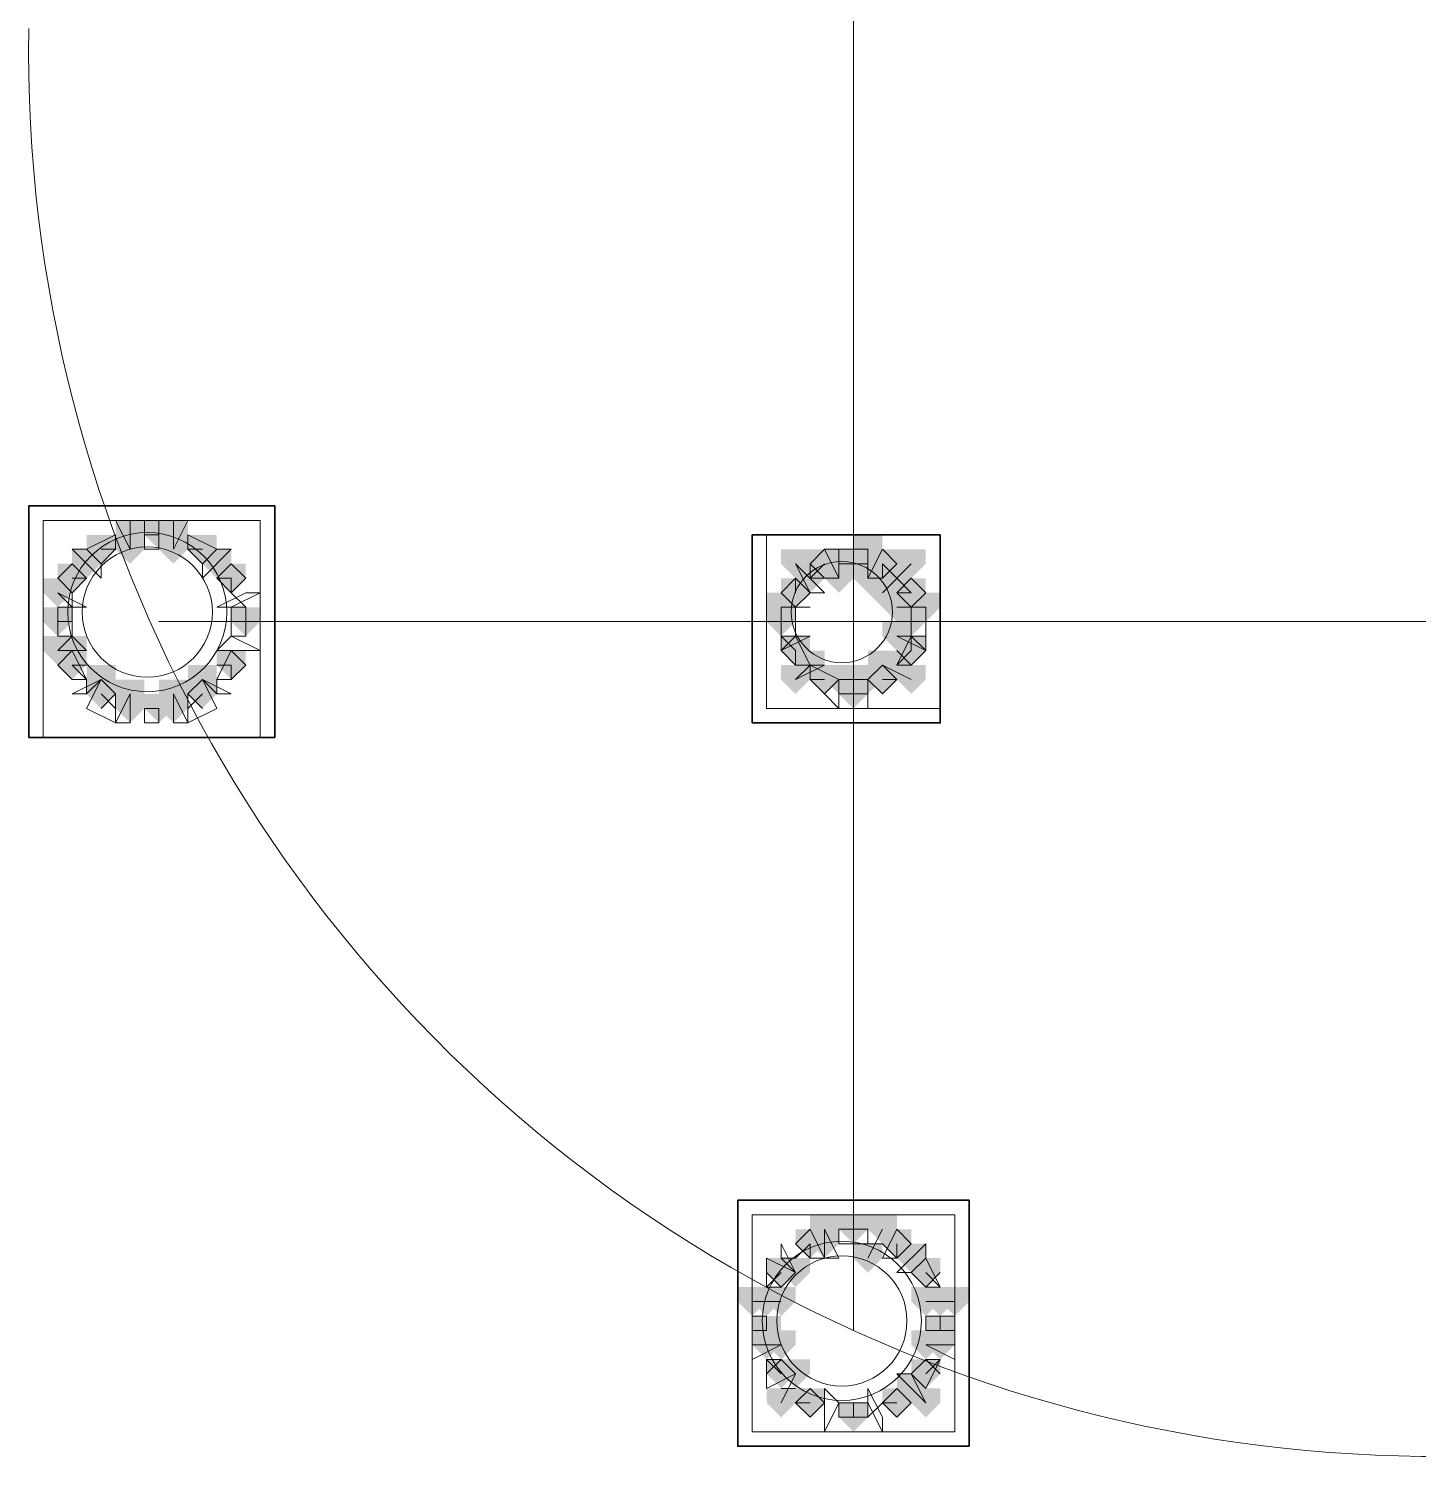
# Model space of a CAD drawing. Header units: millimetres. Extents: x 2315 to 4619, y 1334 to 1897.
# Drawn here: x 4166.05 to 4171.91, y 1548.68 to 1554.71 of the extents above; entities that cross this region are included whole.
import ezdxf

# ---------------------------------------------------------------- set-up
doc = ezdxf.new("R2010")
doc.units = ezdxf.units.MM
for name, color, linetype, true_color in [('PDF_10', 7, 'Continuous', 0x00b85c), ('PDF_AXIS', 7, 'Continuous', 0x00b85c), ('PDF_柱构件', 7, 'Continuous', 0x00b85c), ('PDF_转运站初步方案', 7, 'Continuous', 0x00b85c)]:
    doc.layers.add(name, color=color, linetype=linetype, true_color=true_color)
doc.layers.add('PDF_中心线层', color=1, linetype='Continuous')
doc.layers.add('PDF_粗实线层', color=7, linetype='Continuous')

msp = doc.modelspace()

# ---------------------------------------------------------------- hatches: boundary and pattern name
at = {"layer": 'PDF_10', "transparency": 33554559}
for points in [[(4166.5972, 1552.6298), (4166.5362, 1552.6298), (4166.5362, 1552.5687), (4166.5972, 1552.5076), (4166.6583, 1552.5687), (4166.6583, 1552.6298)], [(4166.5972, 1552.6298), (4166.5362, 1552.6298), (4166.5362, 1552.5687), (4166.5972, 1552.5076), (4166.6583, 1552.5687), (4166.6583, 1552.6298)], [(4166.5972, 1552.6298), (4166.5362, 1552.6298), (4166.5362, 1552.5687), (4166.5972, 1552.5076), (4166.6583, 1552.5687), (4166.6583, 1552.6298)], [(4166.3529, 1552.5687), (4166.2918, 1552.5687), (4166.2918, 1552.5076), (4166.3529, 1552.4466), (4166.414, 1552.5076), (4166.414, 1552.5687)], [(4166.3529, 1552.5687), (4166.2918, 1552.5687), (4166.2918, 1552.5076), (4166.3529, 1552.4466), (4166.414, 1552.5076), (4166.414, 1552.5687)], [(4166.7805, 1552.5687), (4166.7194, 1552.5687), (4166.7194, 1552.5076), (4166.7805, 1552.4466), (4166.8416, 1552.5076), (4166.8416, 1552.5687)], [(4166.7805, 1552.5687), (4166.7194, 1552.5687), (4166.7194, 1552.5076), (4166.7805, 1552.4466), (4166.8416, 1552.5076), (4166.8416, 1552.5687)], [(4169.407, 1552.5076), (4169.3459, 1552.5076), (4169.3459, 1552.4466), (4169.407, 1552.3855), (4169.4681, 1552.4466), (4169.4681, 1552.5076)], [(4169.407, 1552.5076), (4169.3459, 1552.5076), (4169.3459, 1552.4466), (4169.407, 1552.3855), (4169.4681, 1552.4466), (4169.4681, 1552.5076)], [(4169.5291, 1552.5076), (4169.4681, 1552.5076), (4169.4681, 1552.4466), (4169.5291, 1552.3855), (4169.5902, 1552.4466), (4169.5902, 1552.5076)], [(4169.5291, 1552.5076), (4169.4681, 1552.5076), (4169.4681, 1552.4466), (4169.5291, 1552.3855), (4169.5902, 1552.4466), (4169.5902, 1552.5076)], [(4169.6513, 1552.5076), (4169.5902, 1552.5076), (4169.5902, 1552.4466), (4169.6513, 1552.3855), (4169.7124, 1552.4466), (4169.7124, 1552.5076)], [(4169.6513, 1552.5076), (4169.5902, 1552.5076), (4169.5902, 1552.4466), (4169.6513, 1552.3855), (4169.7124, 1552.4466), (4169.7124, 1552.5076)], [(4166.2308, 1552.4466), (4166.1697, 1552.4466), (4166.1697, 1552.3855), (4166.2308, 1552.3244), (4166.2918, 1552.3855), (4166.2918, 1552.4466)], [(4166.2308, 1552.4466), (4166.1697, 1552.4466), (4166.1697, 1552.3855), (4166.2308, 1552.3244), (4166.2918, 1552.3855), (4166.2918, 1552.4466)], [(4166.9026, 1552.4466), (4166.8416, 1552.4466), (4166.8416, 1552.3855), (4166.9026, 1552.3244), (4166.9637, 1552.3855), (4166.9637, 1552.4466)], [(4166.9026, 1552.4466), (4166.8416, 1552.4466), (4166.8416, 1552.3855), (4166.9026, 1552.3244), (4166.9637, 1552.3855), (4166.9637, 1552.4466)], [(4169.2848, 1552.3855), (4169.2237, 1552.3855), (4169.2237, 1552.3244), (4169.2848, 1552.2633), (4169.3459, 1552.3244), (4169.3459, 1552.3855)], [(4169.2848, 1552.3855), (4169.2237, 1552.3855), (4169.2237, 1552.3244), (4169.2848, 1552.2633), (4169.3459, 1552.3244), (4169.3459, 1552.3855)], [(4169.2848, 1552.3855), (4169.2237, 1552.3855), (4169.2237, 1552.3244), (4169.2848, 1552.2633), (4169.3459, 1552.3244), (4169.3459, 1552.3855)], [(4169.7735, 1552.3855), (4169.7124, 1552.3855), (4169.7124, 1552.3244), (4169.7735, 1552.2633), (4169.8345, 1552.3244), (4169.8345, 1552.3855)], [(4169.7735, 1552.3855), (4169.7124, 1552.3855), (4169.7124, 1552.3244), (4169.7735, 1552.2633), (4169.8345, 1552.3244), (4169.8345, 1552.3855)], [(4166.1697, 1552.2633), (4166.1086, 1552.2633), (4166.1086, 1552.2022), (4166.1697, 1552.1412), (4166.2308, 1552.2022), (4166.2308, 1552.2633)], [(4166.1697, 1552.2633), (4166.1086, 1552.2633), (4166.1086, 1552.2022), (4166.1697, 1552.1412), (4166.2308, 1552.2022), (4166.2308, 1552.2633)], [(4166.9637, 1552.2633), (4166.9026, 1552.2633), (4166.9026, 1552.2022), (4166.9637, 1552.1412), (4167.0248, 1552.2022), (4167.0248, 1552.2633)], [(4166.9637, 1552.2633), (4166.9026, 1552.2633), (4166.9026, 1552.2022), (4166.9637, 1552.1412), (4167.0248, 1552.2022), (4167.0248, 1552.2633)], [(4169.2237, 1552.2633), (4169.1626, 1552.2633), (4169.1626, 1552.2022), (4169.2237, 1552.1412), (4169.2848, 1552.2022), (4169.2848, 1552.2633)], [(4169.2237, 1552.2633), (4169.1626, 1552.2633), (4169.1626, 1552.2022), (4169.2237, 1552.1412), (4169.2848, 1552.2022), (4169.2848, 1552.2633)], [(4169.7735, 1552.2633), (4169.7124, 1552.2633), (4169.7124, 1552.2022), (4169.7735, 1552.1412), (4169.8345, 1552.2022), (4169.8345, 1552.2633)], [(4169.7735, 1552.2633), (4169.7124, 1552.2633), (4169.7124, 1552.2022), (4169.7735, 1552.1412), (4169.8345, 1552.2022), (4169.8345, 1552.2633)], [(4169.2848, 1552.1412), (4169.2237, 1552.1412), (4169.2237, 1552.0801), (4169.2848, 1552.019), (4169.3459, 1552.0801), (4169.3459, 1552.1412)], [(4169.2848, 1552.1412), (4169.2237, 1552.1412), (4169.2237, 1552.0801), (4169.2848, 1552.019), (4169.3459, 1552.0801), (4169.3459, 1552.1412)], [(4169.7735, 1552.1412), (4169.7124, 1552.1412), (4169.7124, 1552.0801), (4169.7735, 1552.019), (4169.8345, 1552.0801), (4169.8345, 1552.1412)], [(4169.7735, 1552.1412), (4169.7124, 1552.1412), (4169.7124, 1552.0801), (4169.7735, 1552.019), (4169.8345, 1552.0801), (4169.8345, 1552.1412)], [(4166.2308, 1552.0801), (4166.1697, 1552.0801), (4166.1697, 1552.019), (4166.2308, 1551.9579), (4166.2918, 1552.019), (4166.2918, 1552.0801)], [(4166.2308, 1552.0801), (4166.1697, 1552.0801), (4166.1697, 1552.019), (4166.2308, 1551.9579), (4166.2918, 1552.019), (4166.2918, 1552.0801)], [(4166.9026, 1552.0801), (4166.8416, 1552.0801), (4166.8416, 1552.019), (4166.9026, 1551.9579), (4166.9637, 1552.019), (4166.9637, 1552.0801)], [(4166.9026, 1552.0801), (4166.8416, 1552.0801), (4166.8416, 1552.019), (4166.9026, 1551.9579), (4166.9637, 1552.019), (4166.9637, 1552.0801)], [(4169.407, 1552.019), (4169.3459, 1552.019), (4169.3459, 1551.9579), (4169.407, 1551.8968), (4169.4681, 1551.9579), (4169.4681, 1552.019)], [(4169.407, 1552.019), (4169.3459, 1552.019), (4169.3459, 1551.9579), (4169.407, 1551.8968), (4169.4681, 1551.9579), (4169.4681, 1552.019)], [(4169.6513, 1552.019), (4169.5902, 1552.019), (4169.5902, 1551.9579), (4169.6513, 1551.8968), (4169.7124, 1551.9579), (4169.7124, 1552.019)], [(4169.6513, 1552.019), (4169.5902, 1552.019), (4169.5902, 1551.9579), (4169.6513, 1551.8968), (4169.7124, 1551.9579), (4169.7124, 1552.019)], [(4169.6513, 1552.019), (4169.5902, 1552.019), (4169.5902, 1551.9579), (4169.6513, 1551.8968), (4169.7124, 1551.9579), (4169.7124, 1552.019)], [(4166.3529, 1551.9579), (4166.2918, 1551.9579), (4166.2918, 1551.8968), (4166.3529, 1551.8357), (4166.414, 1551.8968), (4166.414, 1551.9579)], [(4166.3529, 1551.9579), (4166.2918, 1551.9579), (4166.2918, 1551.8968), (4166.3529, 1551.8357), (4166.414, 1551.8968), (4166.414, 1551.9579)], [(4166.7805, 1551.9579), (4166.7194, 1551.9579), (4166.7194, 1551.8968), (4166.7805, 1551.8357), (4166.8416, 1551.8968), (4166.8416, 1551.9579)], [(4166.7805, 1551.9579), (4166.7194, 1551.9579), (4166.7194, 1551.8968), (4166.7805, 1551.8357), (4166.8416, 1551.8968), (4166.8416, 1551.9579)], [(4169.5291, 1551.9579), (4169.4681, 1551.9579), (4169.4681, 1551.8968), (4169.5291, 1551.8357), (4169.5902, 1551.8968), (4169.5902, 1551.9579)], [(4169.5291, 1551.9579), (4169.4681, 1551.9579), (4169.4681, 1551.8968), (4169.5291, 1551.8357), (4169.5902, 1551.8968), (4169.5902, 1551.9579)], [(4166.5972, 1551.8968), (4166.5362, 1551.8968), (4166.5362, 1551.8357), (4166.5972, 1551.7747), (4166.6583, 1551.8357), (4166.6583, 1551.8968)], [(4166.5972, 1551.8968), (4166.5362, 1551.8968), (4166.5362, 1551.8357), (4166.5972, 1551.7747), (4166.6583, 1551.8357), (4166.6583, 1551.8968)], [(4169.5291, 1549.6979), (4169.4681, 1549.6979), (4169.4681, 1549.6368), (4169.5291, 1549.5757), (4169.5902, 1549.6368), (4169.5902, 1549.6979)], [(4169.5291, 1549.6979), (4169.4681, 1549.6979), (4169.4681, 1549.6368), (4169.5291, 1549.5757), (4169.5902, 1549.6368), (4169.5902, 1549.6979)], [(4169.3459, 1549.6368), (4169.2848, 1549.6368), (4169.2848, 1549.5757), (4169.3459, 1549.5147), (4169.407, 1549.5757), (4169.407, 1549.6368)], [(4169.3459, 1549.6368), (4169.2848, 1549.6368), (4169.2848, 1549.5757), (4169.3459, 1549.5147), (4169.407, 1549.5757), (4169.407, 1549.6368)], [(4169.7124, 1549.6368), (4169.6513, 1549.6368), (4169.6513, 1549.5757), (4169.7124, 1549.5147), (4169.7735, 1549.5757), (4169.7735, 1549.6368)], [(4169.7124, 1549.6368), (4169.6513, 1549.6368), (4169.6513, 1549.5757), (4169.7124, 1549.5147), (4169.7735, 1549.5757), (4169.7735, 1549.6368)], [(4169.2237, 1549.5147), (4169.1626, 1549.5147), (4169.1626, 1549.4536), (4169.2237, 1549.3925), (4169.2848, 1549.4536), (4169.2848, 1549.5147)], [(4169.2237, 1549.5147), (4169.1626, 1549.5147), (4169.1626, 1549.4536), (4169.2237, 1549.3925), (4169.2848, 1549.4536), (4169.2848, 1549.5147)], [(4169.8345, 1549.5147), (4169.7735, 1549.5147), (4169.7735, 1549.4536), (4169.8345, 1549.3925), (4169.8956, 1549.4536), (4169.8956, 1549.5147)], [(4169.8345, 1549.5147), (4169.7735, 1549.5147), (4169.7735, 1549.4536), (4169.8345, 1549.3925), (4169.8956, 1549.4536), (4169.8956, 1549.5147)], [(4169.1626, 1549.2703), (4169.1016, 1549.2703), (4169.1016, 1549.2093), (4169.1626, 1549.1482), (4169.2237, 1549.2093), (4169.2237, 1549.2703)], [(4169.1626, 1549.2703), (4169.1016, 1549.2703), (4169.1016, 1549.2093), (4169.1626, 1549.1482), (4169.2237, 1549.2093), (4169.2237, 1549.2703)], [(4169.8956, 1549.2703), (4169.8345, 1549.2703), (4169.8345, 1549.2093), (4169.8956, 1549.1482), (4169.9567, 1549.2093), (4169.9567, 1549.2703)], [(4169.8956, 1549.2703), (4169.8345, 1549.2703), (4169.8345, 1549.2093), (4169.8956, 1549.1482), (4169.9567, 1549.2093), (4169.9567, 1549.2703)], [(4169.8956, 1549.2703), (4169.8345, 1549.2703), (4169.8345, 1549.2093), (4169.8956, 1549.1482), (4169.9567, 1549.2093), (4169.9567, 1549.2703)], [(4169.2237, 1549.0871), (4169.1626, 1549.0871), (4169.1626, 1549.026), (4169.2237, 1548.9649), (4169.2848, 1549.026), (4169.2848, 1549.0871)], [(4169.2237, 1549.0871), (4169.1626, 1549.0871), (4169.1626, 1549.026), (4169.2237, 1548.9649), (4169.2848, 1549.026), (4169.2848, 1549.0871)], [(4169.8345, 1549.0871), (4169.7735, 1549.0871), (4169.7735, 1549.026), (4169.8345, 1548.9649), (4169.8956, 1549.026), (4169.8956, 1549.0871)], [(4169.8345, 1549.0871), (4169.7735, 1549.0871), (4169.7735, 1549.026), (4169.8345, 1548.9649), (4169.8956, 1549.026), (4169.8956, 1549.0871)], [(4169.3459, 1548.9649), (4169.2848, 1548.9649), (4169.2848, 1548.9039), (4169.3459, 1548.8428), (4169.407, 1548.9039), (4169.407, 1548.9649)], [(4169.3459, 1548.9649), (4169.2848, 1548.9649), (4169.2848, 1548.9039), (4169.3459, 1548.8428), (4169.407, 1548.9039), (4169.407, 1548.9649)], [(4169.3459, 1548.9649), (4169.2848, 1548.9649), (4169.2848, 1548.9039), (4169.3459, 1548.8428), (4169.407, 1548.9039), (4169.407, 1548.9649)], [(4169.7124, 1548.9649), (4169.6513, 1548.9649), (4169.6513, 1548.9039), (4169.7124, 1548.8428), (4169.7735, 1548.9039), (4169.7735, 1548.9649)], [(4169.7124, 1548.9649), (4169.6513, 1548.9649), (4169.6513, 1548.9039), (4169.7124, 1548.8428), (4169.7735, 1548.9039), (4169.7735, 1548.9649)], [(4169.7124, 1548.9649), (4169.6513, 1548.9649), (4169.6513, 1548.9039), (4169.7124, 1548.8428), (4169.7735, 1548.9039), (4169.7735, 1548.9649)], [(4169.5291, 1548.9039), (4169.4681, 1548.9039), (4169.4681, 1548.8428), (4169.5291, 1548.7817), (4169.5902, 1548.8428), (4169.5902, 1548.9039)], [(4169.5291, 1548.9039), (4169.4681, 1548.9039), (4169.4681, 1548.8428), (4169.5291, 1548.7817), (4169.5902, 1548.8428), (4169.5902, 1548.9039)]]:
    msp.add_hatch(color=256, dxfattribs=at).paths.add_polyline_path(points)
at = {"layer": 'PDF_柱构件', "transparency": 33554559}
for points in [[(4166.4751, 1552.6298), (4166.414, 1552.6298), (4166.414, 1552.5687), (4166.4751, 1552.5076), (4166.5362, 1552.5687), (4166.5362, 1552.6298)], [(4166.6583, 1552.6298), (4166.5972, 1552.6298), (4166.5972, 1552.5687), (4166.6583, 1552.5076), (4166.7194, 1552.5687), (4166.7194, 1552.6298)], [(4166.4751, 1552.5687), (4166.414, 1552.5687), (4166.414, 1552.5076), (4166.4751, 1552.4466), (4166.5362, 1552.5076), (4166.5362, 1552.5687)], [(4166.6583, 1552.5687), (4166.5972, 1552.5687), (4166.5972, 1552.5076), (4166.6583, 1552.4466), (4166.7194, 1552.5076), (4166.7194, 1552.5687)], [(4169.5902, 1552.5687), (4169.5291, 1552.5687), (4169.5291, 1552.5076), (4169.5902, 1552.4466), (4169.6513, 1552.5076), (4169.6513, 1552.5687)], [(4166.2918, 1552.5076), (4166.2308, 1552.5076), (4166.2308, 1552.4466), (4166.2918, 1552.3855), (4166.3529, 1552.4466), (4166.3529, 1552.5076)], [(4166.8416, 1552.5076), (4166.7805, 1552.5076), (4166.7805, 1552.4466), (4166.8416, 1552.3855), (4166.9026, 1552.4466), (4166.9026, 1552.5076)], [(4169.2848, 1552.5076), (4169.2237, 1552.5076), (4169.2237, 1552.4466), (4169.2848, 1552.3855), (4169.3459, 1552.4466), (4169.3459, 1552.5076)], [(4169.4681, 1552.5076), (4169.407, 1552.5076), (4169.407, 1552.4466), (4169.4681, 1552.3855), (4169.5291, 1552.4466), (4169.5291, 1552.5076)], [(4169.5902, 1552.5076), (4169.5291, 1552.5076), (4169.5291, 1552.4466), (4169.5902, 1552.3855), (4169.6513, 1552.4466), (4169.6513, 1552.5076)], [(4169.7735, 1552.5076), (4169.7124, 1552.5076), (4169.7124, 1552.4466), (4169.7735, 1552.3855), (4169.8345, 1552.4466), (4169.8345, 1552.5076)], [(4169.3459, 1552.4466), (4169.2848, 1552.4466), (4169.2848, 1552.3855), (4169.3459, 1552.3244), (4169.407, 1552.3855), (4169.407, 1552.4466)], [(4169.4681, 1552.4466), (4169.407, 1552.4466), (4169.407, 1552.3855), (4169.4681, 1552.3244), (4169.5291, 1552.3855), (4169.5291, 1552.4466)], [(4169.5902, 1552.4466), (4169.5291, 1552.4466), (4169.5291, 1552.3855), (4169.5902, 1552.3244), (4169.6513, 1552.3855), (4169.6513, 1552.4466)], [(4169.7124, 1552.4466), (4169.6513, 1552.4466), (4169.6513, 1552.3855), (4169.7124, 1552.3244), (4169.7735, 1552.3855), (4169.7735, 1552.4466)], [(4166.1697, 1552.3855), (4166.1086, 1552.3855), (4166.1086, 1552.3244), (4166.1697, 1552.2633), (4166.2308, 1552.3244), (4166.2308, 1552.3855)], [(4169.6513, 1552.3855), (4169.5902, 1552.3855), (4169.5902, 1552.3244), (4169.6513, 1552.2633), (4169.7124, 1552.3244), (4169.7124, 1552.3855)], [(4169.2237, 1552.3244), (4169.1626, 1552.3244), (4169.1626, 1552.2633), (4169.2237, 1552.2022), (4169.2848, 1552.2633), (4169.2848, 1552.3244)], [(4169.7124, 1552.3244), (4169.6513, 1552.3244), (4169.6513, 1552.2633), (4169.7124, 1552.2022), (4169.7735, 1552.2633), (4169.7735, 1552.3244)], [(4169.7735, 1552.3244), (4169.7124, 1552.3244), (4169.7124, 1552.2633), (4169.7735, 1552.2022), (4169.8345, 1552.2633), (4169.8345, 1552.3244)], [(4169.8345, 1552.3244), (4169.7735, 1552.3244), (4169.7735, 1552.2633), (4169.8345, 1552.2022), (4169.8956, 1552.2633), (4169.8956, 1552.3244)], [(4169.7124, 1552.2022), (4169.6513, 1552.2022), (4169.6513, 1552.1412), (4169.7124, 1552.0801), (4169.7735, 1552.1412), (4169.7735, 1552.2022)], [(4166.1697, 1552.1412), (4166.1086, 1552.1412), (4166.1086, 1552.0801), (4166.1697, 1552.019), (4166.2308, 1552.0801), (4166.2308, 1552.1412)], [(4166.2308, 1552.1412), (4166.1697, 1552.1412), (4166.1697, 1552.0801), (4166.2308, 1552.019), (4166.2918, 1552.0801), (4166.2918, 1552.1412)], [(4169.3459, 1552.0801), (4169.2848, 1552.0801), (4169.2848, 1552.019), (4169.3459, 1551.9579), (4169.407, 1552.019), (4169.407, 1552.0801)], [(4169.6513, 1552.0801), (4169.5902, 1552.0801), (4169.5902, 1552.019), (4169.6513, 1551.9579), (4169.7124, 1552.019), (4169.7124, 1552.0801)], [(4169.7124, 1552.0801), (4169.6513, 1552.0801), (4169.6513, 1552.019), (4169.7124, 1551.9579), (4169.7735, 1552.019), (4169.7735, 1552.0801)], [(4166.3529, 1552.019), (4166.2918, 1552.019), (4166.2918, 1551.9579), (4166.3529, 1551.8968), (4166.414, 1551.9579), (4166.414, 1552.019)], [(4166.7805, 1552.019), (4166.7194, 1552.019), (4166.7194, 1551.9579), (4166.7805, 1551.8968), (4166.8416, 1551.9579), (4166.8416, 1552.019)], [(4169.2848, 1552.019), (4169.2237, 1552.019), (4169.2237, 1551.9579), (4169.2848, 1551.8968), (4169.3459, 1551.9579), (4169.3459, 1552.019)], [(4169.4681, 1552.019), (4169.407, 1552.019), (4169.407, 1551.9579), (4169.4681, 1551.8968), (4169.5291, 1551.9579), (4169.5291, 1552.019)], [(4169.5902, 1552.019), (4169.5291, 1552.019), (4169.5291, 1551.9579), (4169.5902, 1551.8968), (4169.6513, 1551.9579), (4169.6513, 1552.019)], [(4169.7735, 1552.019), (4169.7124, 1552.019), (4169.7124, 1551.9579), (4169.7735, 1551.8968), (4169.8345, 1551.9579), (4169.8345, 1552.019)], [(4166.4751, 1551.9579), (4166.414, 1551.9579), (4166.414, 1551.8968), (4166.4751, 1551.8357), (4166.5362, 1551.8968), (4166.5362, 1551.9579)], [(4166.6583, 1551.9579), (4166.5972, 1551.9579), (4166.5972, 1551.8968), (4166.6583, 1551.8357), (4166.7194, 1551.8968), (4166.7194, 1551.9579)], [(4166.4751, 1551.8968), (4166.414, 1551.8968), (4166.414, 1551.8357), (4166.4751, 1551.7747), (4166.5362, 1551.8357), (4166.5362, 1551.8968)], [(4166.6583, 1551.8968), (4166.5972, 1551.8968), (4166.5972, 1551.8357), (4166.6583, 1551.7747), (4166.7194, 1551.8357), (4166.7194, 1551.8968)], [(4169.407, 1549.6979), (4169.3459, 1549.6979), (4169.3459, 1549.6368), (4169.407, 1549.5757), (4169.4681, 1549.6368), (4169.4681, 1549.6979)], [(4169.6513, 1549.6979), (4169.5902, 1549.6979), (4169.5902, 1549.6368), (4169.6513, 1549.5757), (4169.7124, 1549.6368), (4169.7124, 1549.6979)], [(4169.407, 1549.6368), (4169.3459, 1549.6368), (4169.3459, 1549.5757), (4169.407, 1549.5147), (4169.4681, 1549.5757), (4169.4681, 1549.6368)], [(4169.5902, 1549.5757), (4169.5291, 1549.5757), (4169.5291, 1549.5147), (4169.5902, 1549.4536), (4169.6513, 1549.5147), (4169.6513, 1549.5757)], [(4169.7735, 1549.5757), (4169.7124, 1549.5757), (4169.7124, 1549.5147), (4169.7735, 1549.4536), (4169.8345, 1549.5147), (4169.8345, 1549.5757)], [(4169.2848, 1549.5147), (4169.2237, 1549.5147), (4169.2237, 1549.4536), (4169.2848, 1549.3925), (4169.3459, 1549.4536), (4169.3459, 1549.5147)], [(4169.1016, 1549.3925), (4169.0405, 1549.3925), (4169.0405, 1549.3314), (4169.1016, 1549.2703), (4169.1626, 1549.3314), (4169.1626, 1549.3925)], [(4169.1626, 1549.3925), (4169.1016, 1549.3925), (4169.1016, 1549.3314), (4169.1626, 1549.2703), (4169.2237, 1549.3314), (4169.2237, 1549.3925)], [(4169.2237, 1549.3925), (4169.1626, 1549.3925), (4169.1626, 1549.3314), (4169.2237, 1549.2703), (4169.2848, 1549.3314), (4169.2848, 1549.3925)], [(4169.8345, 1549.3925), (4169.7735, 1549.3925), (4169.7735, 1549.3314), (4169.8345, 1549.2703), (4169.8956, 1549.3314), (4169.8956, 1549.3925)], [(4169.8956, 1549.3925), (4169.8345, 1549.3925), (4169.8345, 1549.3314), (4169.8956, 1549.2703), (4169.9567, 1549.3314), (4169.9567, 1549.3925)], [(4169.9567, 1549.3925), (4169.8956, 1549.3925), (4169.8956, 1549.3314), (4169.9567, 1549.2703), (4170.0178, 1549.3314), (4170.0178, 1549.3925)], [(4169.1626, 1549.2093), (4169.1016, 1549.2093), (4169.1016, 1549.1482), (4169.1626, 1549.0871), (4169.2237, 1549.1482), (4169.2237, 1549.2093)], [(4169.2237, 1549.2093), (4169.1626, 1549.2093), (4169.1626, 1549.1482), (4169.2237, 1549.0871), (4169.2848, 1549.1482), (4169.2848, 1549.2093)], [(4169.8345, 1549.2093), (4169.7735, 1549.2093), (4169.7735, 1549.1482), (4169.8345, 1549.0871), (4169.8956, 1549.1482), (4169.8956, 1549.2093)], [(4169.8956, 1549.2093), (4169.8345, 1549.2093), (4169.8345, 1549.1482), (4169.8956, 1549.0871), (4169.9567, 1549.1482), (4169.9567, 1549.2093)], [(4169.2848, 1549.0871), (4169.2237, 1549.0871), (4169.2237, 1549.026), (4169.2848, 1548.9649), (4169.3459, 1549.026), (4169.3459, 1549.0871)], [(4169.7735, 1549.026), (4169.7124, 1549.026), (4169.7124, 1548.9649), (4169.7735, 1548.9039), (4169.8345, 1548.9649), (4169.8345, 1549.026)], [(4169.2237, 1548.9649), (4169.1626, 1548.9649), (4169.1626, 1548.9039), (4169.2237, 1548.8428), (4169.2848, 1548.9039), (4169.2848, 1548.9649)], [(4169.8345, 1548.9649), (4169.7735, 1548.9649), (4169.7735, 1548.9039), (4169.8345, 1548.8428), (4169.8956, 1548.9039), (4169.8956, 1548.9649)]]:
    msp.add_hatch(color=256, dxfattribs=at).paths.add_polyline_path(points)
at = {"layer": 'PDF_转运站初步方案', "transparency": 33554559}
for points in [[(4166.5972, 1552.6298), (4166.5362, 1552.6298), (4166.5362, 1552.5687), (4166.5972, 1552.5076), (4166.6583, 1552.5687), (4166.6583, 1552.6298)], [(4166.5972, 1552.6298), (4166.5362, 1552.6298), (4166.5362, 1552.5687), (4166.5972, 1552.5076), (4166.6583, 1552.5687), (4166.6583, 1552.6298)], [(4166.3529, 1552.5687), (4166.2918, 1552.5687), (4166.2918, 1552.5076), (4166.3529, 1552.4466), (4166.414, 1552.5076), (4166.414, 1552.5687)], [(4166.3529, 1552.5687), (4166.2918, 1552.5687), (4166.2918, 1552.5076), (4166.3529, 1552.4466), (4166.414, 1552.5076), (4166.414, 1552.5687)], [(4166.7805, 1552.5687), (4166.7194, 1552.5687), (4166.7194, 1552.5076), (4166.7805, 1552.4466), (4166.8416, 1552.5076), (4166.8416, 1552.5687)], [(4166.7805, 1552.5687), (4166.7194, 1552.5687), (4166.7194, 1552.5076), (4166.7805, 1552.4466), (4166.8416, 1552.5076), (4166.8416, 1552.5687)], [(4169.407, 1552.5076), (4169.3459, 1552.5076), (4169.3459, 1552.4466), (4169.407, 1552.3855), (4169.4681, 1552.4466), (4169.4681, 1552.5076)], [(4169.407, 1552.5076), (4169.3459, 1552.5076), (4169.3459, 1552.4466), (4169.407, 1552.3855), (4169.4681, 1552.4466), (4169.4681, 1552.5076)], [(4169.5291, 1552.5076), (4169.4681, 1552.5076), (4169.4681, 1552.4466), (4169.5291, 1552.3855), (4169.5902, 1552.4466), (4169.5902, 1552.5076)], [(4169.5291, 1552.5076), (4169.4681, 1552.5076), (4169.4681, 1552.4466), (4169.5291, 1552.3855), (4169.5902, 1552.4466), (4169.5902, 1552.5076)], [(4169.6513, 1552.5076), (4169.5902, 1552.5076), (4169.5902, 1552.4466), (4169.6513, 1552.3855), (4169.7124, 1552.4466), (4169.7124, 1552.5076)], [(4169.6513, 1552.5076), (4169.5902, 1552.5076), (4169.5902, 1552.4466), (4169.6513, 1552.3855), (4169.7124, 1552.4466), (4169.7124, 1552.5076)], [(4166.2308, 1552.4466), (4166.1697, 1552.4466), (4166.1697, 1552.3855), (4166.2308, 1552.3244), (4166.2918, 1552.3855), (4166.2918, 1552.4466)], [(4166.2308, 1552.4466), (4166.1697, 1552.4466), (4166.1697, 1552.3855), (4166.2308, 1552.3244), (4166.2918, 1552.3855), (4166.2918, 1552.4466)], [(4166.9026, 1552.4466), (4166.8416, 1552.4466), (4166.8416, 1552.3855), (4166.9026, 1552.3244), (4166.9637, 1552.3855), (4166.9637, 1552.4466)], [(4166.9026, 1552.4466), (4166.8416, 1552.4466), (4166.8416, 1552.3855), (4166.9026, 1552.3244), (4166.9637, 1552.3855), (4166.9637, 1552.4466)], [(4169.2848, 1552.3855), (4169.2237, 1552.3855), (4169.2237, 1552.3244), (4169.2848, 1552.2633), (4169.3459, 1552.3244), (4169.3459, 1552.3855)], [(4169.2848, 1552.3855), (4169.2237, 1552.3855), (4169.2237, 1552.3244), (4169.2848, 1552.2633), (4169.3459, 1552.3244), (4169.3459, 1552.3855)], [(4169.7735, 1552.3855), (4169.7124, 1552.3855), (4169.7124, 1552.3244), (4169.7735, 1552.2633), (4169.8345, 1552.3244), (4169.8345, 1552.3855)], [(4169.7735, 1552.3855), (4169.7124, 1552.3855), (4169.7124, 1552.3244), (4169.7735, 1552.2633), (4169.8345, 1552.3244), (4169.8345, 1552.3855)], [(4166.1697, 1552.2633), (4166.1086, 1552.2633), (4166.1086, 1552.2022), (4166.1697, 1552.1412), (4166.2308, 1552.2022), (4166.2308, 1552.2633)], [(4166.1697, 1552.2633), (4166.1086, 1552.2633), (4166.1086, 1552.2022), (4166.1697, 1552.1412), (4166.2308, 1552.2022), (4166.2308, 1552.2633)], [(4166.9637, 1552.2633), (4166.9026, 1552.2633), (4166.9026, 1552.2022), (4166.9637, 1552.1412), (4167.0248, 1552.2022), (4167.0248, 1552.2633)], [(4166.9637, 1552.2633), (4166.9026, 1552.2633), (4166.9026, 1552.2022), (4166.9637, 1552.1412), (4167.0248, 1552.2022), (4167.0248, 1552.2633)], [(4169.2237, 1552.2633), (4169.1626, 1552.2633), (4169.1626, 1552.2022), (4169.2237, 1552.1412), (4169.2848, 1552.2022), (4169.2848, 1552.2633)], [(4169.2237, 1552.2633), (4169.1626, 1552.2633), (4169.1626, 1552.2022), (4169.2237, 1552.1412), (4169.2848, 1552.2022), (4169.2848, 1552.2633)], [(4169.7735, 1552.2633), (4169.7124, 1552.2633), (4169.7124, 1552.2022), (4169.7735, 1552.1412), (4169.8345, 1552.2022), (4169.8345, 1552.2633)], [(4169.7735, 1552.2633), (4169.7124, 1552.2633), (4169.7124, 1552.2022), (4169.7735, 1552.1412), (4169.8345, 1552.2022), (4169.8345, 1552.2633)], [(4169.2848, 1552.1412), (4169.2237, 1552.1412), (4169.2237, 1552.0801), (4169.2848, 1552.019), (4169.3459, 1552.0801), (4169.3459, 1552.1412)], [(4169.2848, 1552.1412), (4169.2237, 1552.1412), (4169.2237, 1552.0801), (4169.2848, 1552.019), (4169.3459, 1552.0801), (4169.3459, 1552.1412)], [(4169.7735, 1552.1412), (4169.7124, 1552.1412), (4169.7124, 1552.0801), (4169.7735, 1552.019), (4169.8345, 1552.0801), (4169.8345, 1552.1412)], [(4169.7735, 1552.1412), (4169.7124, 1552.1412), (4169.7124, 1552.0801), (4169.7735, 1552.019), (4169.8345, 1552.0801), (4169.8345, 1552.1412)], [(4166.2308, 1552.0801), (4166.1697, 1552.0801), (4166.1697, 1552.019), (4166.2308, 1551.9579), (4166.2918, 1552.019), (4166.2918, 1552.0801)], [(4166.2308, 1552.0801), (4166.1697, 1552.0801), (4166.1697, 1552.019), (4166.2308, 1551.9579), (4166.2918, 1552.019), (4166.2918, 1552.0801)], [(4166.9026, 1552.0801), (4166.8416, 1552.0801), (4166.8416, 1552.019), (4166.9026, 1551.9579), (4166.9637, 1552.019), (4166.9637, 1552.0801)], [(4166.9026, 1552.0801), (4166.8416, 1552.0801), (4166.8416, 1552.019), (4166.9026, 1551.9579), (4166.9637, 1552.019), (4166.9637, 1552.0801)], [(4169.407, 1552.019), (4169.3459, 1552.019), (4169.3459, 1551.9579), (4169.407, 1551.8968), (4169.4681, 1551.9579), (4169.4681, 1552.019)], [(4169.407, 1552.019), (4169.3459, 1552.019), (4169.3459, 1551.9579), (4169.407, 1551.8968), (4169.4681, 1551.9579), (4169.4681, 1552.019)], [(4169.6513, 1552.019), (4169.5902, 1552.019), (4169.5902, 1551.9579), (4169.6513, 1551.8968), (4169.7124, 1551.9579), (4169.7124, 1552.019)], [(4169.6513, 1552.019), (4169.5902, 1552.019), (4169.5902, 1551.9579), (4169.6513, 1551.8968), (4169.7124, 1551.9579), (4169.7124, 1552.019)], [(4166.3529, 1551.9579), (4166.2918, 1551.9579), (4166.2918, 1551.8968), (4166.3529, 1551.8357), (4166.414, 1551.8968), (4166.414, 1551.9579)], [(4166.3529, 1551.9579), (4166.2918, 1551.9579), (4166.2918, 1551.8968), (4166.3529, 1551.8357), (4166.414, 1551.8968), (4166.414, 1551.9579)], [(4166.7805, 1551.9579), (4166.7194, 1551.9579), (4166.7194, 1551.8968), (4166.7805, 1551.8357), (4166.8416, 1551.8968), (4166.8416, 1551.9579)], [(4166.7805, 1551.9579), (4166.7194, 1551.9579), (4166.7194, 1551.8968), (4166.7805, 1551.8357), (4166.8416, 1551.8968), (4166.8416, 1551.9579)], [(4169.5291, 1551.9579), (4169.4681, 1551.9579), (4169.4681, 1551.8968), (4169.5291, 1551.8357), (4169.5902, 1551.8968), (4169.5902, 1551.9579)], [(4169.5291, 1551.9579), (4169.4681, 1551.9579), (4169.4681, 1551.8968), (4169.5291, 1551.8357), (4169.5902, 1551.8968), (4169.5902, 1551.9579)], [(4166.5972, 1551.8968), (4166.5362, 1551.8968), (4166.5362, 1551.8357), (4166.5972, 1551.7747), (4166.6583, 1551.8357), (4166.6583, 1551.8968)], [(4166.5972, 1551.8968), (4166.5362, 1551.8968), (4166.5362, 1551.8357), (4166.5972, 1551.7747), (4166.6583, 1551.8357), (4166.6583, 1551.8968)], [(4169.5291, 1549.6979), (4169.4681, 1549.6979), (4169.4681, 1549.6368), (4169.5291, 1549.5757), (4169.5902, 1549.6368), (4169.5902, 1549.6979)], [(4169.5291, 1549.6979), (4169.4681, 1549.6979), (4169.4681, 1549.6368), (4169.5291, 1549.5757), (4169.5902, 1549.6368), (4169.5902, 1549.6979)], [(4169.3459, 1549.6368), (4169.2848, 1549.6368), (4169.2848, 1549.5757), (4169.3459, 1549.5147), (4169.407, 1549.5757), (4169.407, 1549.6368)], [(4169.3459, 1549.6368), (4169.2848, 1549.6368), (4169.2848, 1549.5757), (4169.3459, 1549.5147), (4169.407, 1549.5757), (4169.407, 1549.6368)], [(4169.7124, 1549.6368), (4169.6513, 1549.6368), (4169.6513, 1549.5757), (4169.7124, 1549.5147), (4169.7735, 1549.5757), (4169.7735, 1549.6368)], [(4169.7124, 1549.6368), (4169.6513, 1549.6368), (4169.6513, 1549.5757), (4169.7124, 1549.5147), (4169.7735, 1549.5757), (4169.7735, 1549.6368)], [(4169.2237, 1549.5147), (4169.1626, 1549.5147), (4169.1626, 1549.4536), (4169.2237, 1549.3925), (4169.2848, 1549.4536), (4169.2848, 1549.5147)], [(4169.2237, 1549.5147), (4169.1626, 1549.5147), (4169.1626, 1549.4536), (4169.2237, 1549.3925), (4169.2848, 1549.4536), (4169.2848, 1549.5147)], [(4169.8345, 1549.5147), (4169.7735, 1549.5147), (4169.7735, 1549.4536), (4169.8345, 1549.3925), (4169.8956, 1549.4536), (4169.8956, 1549.5147)], [(4169.8345, 1549.5147), (4169.7735, 1549.5147), (4169.7735, 1549.4536), (4169.8345, 1549.3925), (4169.8956, 1549.4536), (4169.8956, 1549.5147)], [(4169.1626, 1549.2703), (4169.1016, 1549.2703), (4169.1016, 1549.2093), (4169.1626, 1549.1482), (4169.2237, 1549.2093), (4169.2237, 1549.2703)], [(4169.1626, 1549.2703), (4169.1016, 1549.2703), (4169.1016, 1549.2093), (4169.1626, 1549.1482), (4169.2237, 1549.2093), (4169.2237, 1549.2703)], [(4169.8956, 1549.2703), (4169.8345, 1549.2703), (4169.8345, 1549.2093), (4169.8956, 1549.1482), (4169.9567, 1549.2093), (4169.9567, 1549.2703)], [(4169.8956, 1549.2703), (4169.8345, 1549.2703), (4169.8345, 1549.2093), (4169.8956, 1549.1482), (4169.9567, 1549.2093), (4169.9567, 1549.2703)], [(4169.2237, 1549.0871), (4169.1626, 1549.0871), (4169.1626, 1549.026), (4169.2237, 1548.9649), (4169.2848, 1549.026), (4169.2848, 1549.0871)], [(4169.2237, 1549.0871), (4169.1626, 1549.0871), (4169.1626, 1549.026), (4169.2237, 1548.9649), (4169.2848, 1549.026), (4169.2848, 1549.0871)], [(4169.8345, 1549.0871), (4169.7735, 1549.0871), (4169.7735, 1549.026), (4169.8345, 1548.9649), (4169.8956, 1549.026), (4169.8956, 1549.0871)], [(4169.8345, 1549.0871), (4169.7735, 1549.0871), (4169.7735, 1549.026), (4169.8345, 1548.9649), (4169.8956, 1549.026), (4169.8956, 1549.0871)], [(4169.3459, 1548.9649), (4169.2848, 1548.9649), (4169.2848, 1548.9039), (4169.3459, 1548.8428), (4169.407, 1548.9039), (4169.407, 1548.9649)], [(4169.3459, 1548.9649), (4169.2848, 1548.9649), (4169.2848, 1548.9039), (4169.3459, 1548.8428), (4169.407, 1548.9039), (4169.407, 1548.9649)], [(4169.7124, 1548.9649), (4169.6513, 1548.9649), (4169.6513, 1548.9039), (4169.7124, 1548.8428), (4169.7735, 1548.9039), (4169.7735, 1548.9649)], [(4169.7124, 1548.9649), (4169.6513, 1548.9649), (4169.6513, 1548.9039), (4169.7124, 1548.8428), (4169.7735, 1548.9039), (4169.7735, 1548.9649)], [(4169.5291, 1548.9039), (4169.4681, 1548.9039), (4169.4681, 1548.8428), (4169.5291, 1548.7817), (4169.5902, 1548.8428), (4169.5902, 1548.9039)], [(4169.5291, 1548.9039), (4169.4681, 1548.9039), (4169.4681, 1548.8428), (4169.5291, 1548.7817), (4169.5902, 1548.8428), (4169.5902, 1548.9039)]]:
    msp.add_hatch(color=256, dxfattribs=at).paths.add_polyline_path(points)

# ---------------------------------------------------------------- linework, layer by layer
at = {"layer": 'PDF_10', "lineweight": 18}
for points in [[(4166.5972, 1552.5687), (4166.5362, 1552.5687)], [(4166.3529, 1552.5076), (4166.414, 1552.5076), (4166.3529, 1552.5076)], [(4166.7805, 1552.5076), (4166.7194, 1552.5076), (4166.7805, 1552.5076)], [(4169.5291, 1552.4466), (4169.5291, 1552.5076)], [(4169.407, 1552.4466), (4169.3459, 1552.3855)], [(4169.407, 1552.3855), (4169.3459, 1552.4466)], [(4169.5902, 1552.4466), (4169.4681, 1552.4466)], [(4169.7124, 1552.3244), (4169.7735, 1552.3244), (4169.7124, 1552.3855), (4169.6513, 1552.4466), (4169.6513, 1552.3855)], [(4166.2308, 1552.3855), (4166.2918, 1552.3855), (4166.2308, 1552.3244)], [(4166.9026, 1552.3244), (4166.9026, 1552.3855), (4166.8416, 1552.3855)], [(4169.2848, 1552.3855), (4169.2848, 1552.3244)], [(4166.2308, 1552.2022), (4166.1697, 1552.2022), (4166.1697, 1552.1412)], [(4166.9637, 1552.1412), (4166.9637, 1552.2022), (4166.9026, 1552.2022)], [(4169.2848, 1552.2022), (4169.2237, 1552.2022), (4169.2237, 1552.1412)], [(4169.7735, 1552.1412), (4169.7735, 1552.2022), (4169.8345, 1552.2022)], [(4169.2848, 1552.019), (4169.2848, 1552.0801), (4169.2848, 1552.019)], [(4169.7124, 1552.019), (4169.7735, 1552.0801)], [(4169.7124, 1552.0801), (4169.7735, 1552.019)], [(4166.2918, 1552.019), (4166.2308, 1552.019), (4166.2918, 1551.9579)], [(4166.9026, 1551.9579), (4166.9026, 1552.019), (4166.8416, 1552.019)], [(4169.3459, 1551.9579), (4169.407, 1551.9579), (4169.3459, 1551.9579)], [(4169.5291, 1551.9579), (4169.5291, 1551.8968)], [(4169.6513, 1551.9579), (4169.7124, 1551.9579)], [(4166.3529, 1551.8968), (4166.414, 1551.8357)], [(4166.414, 1551.8968), (4166.3529, 1551.8357)], [(4166.7194, 1551.8357), (4166.7805, 1551.8968)], [(4166.7194, 1551.8968), (4166.7805, 1551.8357)], [(4169.4681, 1551.8968), (4169.5902, 1551.8968)], [(4166.5362, 1551.8357), (4166.5972, 1551.8357), (4166.5972, 1551.7747)], [(4169.4681, 1549.6368), (4169.5902, 1549.6368)], [(4169.5291, 1549.5757), (4169.5291, 1549.6368)], [(4169.2848, 1549.5147), (4169.3459, 1549.5757), (4169.3459, 1549.5147)], [(4169.6513, 1549.5757), (4169.7124, 1549.5147), (4169.7124, 1549.5757)], [(4169.1626, 1549.3925), (4169.2237, 1549.4536)], [(4169.2237, 1549.3925), (4169.1626, 1549.4536)], [(4169.8345, 1549.4536), (4169.8956, 1549.3925)], [(4169.8345, 1549.3925), (4169.8956, 1549.4536)], [(4169.1016, 1549.2093), (4169.1626, 1549.2093), (4169.1626, 1549.2703)], [(4169.8956, 1549.2703), (4169.8956, 1549.2093)], [(4169.2237, 1549.026), (4169.1626, 1549.0871)], [(4169.2237, 1549.0871), (4169.1626, 1549.026)], [(4169.8956, 1549.0871), (4169.8345, 1549.026)], [(4169.8345, 1549.0871), (4169.8956, 1549.026)], [(4169.3459, 1548.9039), (4169.2848, 1548.9039)], [(4169.5291, 1548.9039), (4169.5291, 1548.8428)], [(4169.7124, 1548.9039), (4169.6513, 1548.9039)], [(4169.5902, 1548.8428), (4169.4681, 1548.8428)]]:
    msp.add_lwpolyline(points, dxfattribs=at)
at = {"layer": 'PDF_AXIS', "lineweight": 18}
for points in [[(4166.1086, 1551.7136), (4166.1086, 1552.6298), (4167.0248, 1552.6298), (4167.0248, 1551.7136)], [(4169.1626, 1551.8357), (4169.1626, 1552.5687), (4169.8956, 1552.5687), (4169.8956, 1551.8357)], [(4169.9567, 1548.7817), (4169.9567, 1549.6979), (4169.1016, 1549.6979), (4169.1016, 1548.7817)]]:
    msp.add_lwpolyline(points, close=True, dxfattribs=at)
at = {"layer": 'PDF_中心线层', "color": 112, "lineweight": 18, "true_color": 0x00b85c}
for points in [[(4169.5291, 1549.2093), (4169.5291, 1560.1428)], [(4177.4697, 1552.2022), (4166.5972, 1552.2022)]]:
    msp.add_lwpolyline(points, dxfattribs=at)
msp.add_arc((4171.9859, 1554.6164), 5.939, 179.12977, 300.79454, dxfattribs=at)
at = {"layer": 'PDF_柱构件', "lineweight": 18}
for points in [[(4166.4751, 1552.6298), (4166.4751, 1552.5076), (4166.414, 1552.6298)], [(4166.5972, 1552.5076), (4166.5362, 1552.5076), (4166.5362, 1552.6298), (4166.5972, 1552.6298)], [(4166.7194, 1552.6298), (4166.6583, 1552.5076), (4166.6583, 1552.6298)], [(4166.414, 1552.5076), (4166.3529, 1552.4466), (4166.2918, 1552.5076), (4166.414, 1552.5687)], [(4166.7805, 1552.4466), (4166.7194, 1552.5076), (4166.7194, 1552.5687), (4166.8416, 1552.5076)], [(4166.2918, 1552.5076), (4166.3529, 1552.4466), (4166.3529, 1552.3855), (4166.2308, 1552.5076)], [(4166.9026, 1552.5076), (4166.7805, 1552.3855), (4166.7805, 1552.4466), (4166.8416, 1552.5076)], [(4169.4681, 1552.3855), (4169.3459, 1552.3855), (4169.3459, 1552.4466), (4169.407, 1552.5076)], [(4169.4681, 1552.5076), (4169.4681, 1552.3855), (4169.407, 1552.5076)], [(4169.5902, 1552.4466), (4169.4681, 1552.4466), (4169.4681, 1552.5076), (4169.5902, 1552.5076)], [(4169.5902, 1552.5076), (4169.5902, 1552.3855)], [(4169.6513, 1552.3855), (4169.5902, 1552.3855), (4169.6513, 1552.5076), (4169.7124, 1552.4466)], [(4166.2918, 1552.3855), (4166.2308, 1552.3244), (4166.1697, 1552.3855), (4166.2308, 1552.4466)], [(4166.9026, 1552.3244), (4166.8416, 1552.3855), (4166.9026, 1552.4466), (4166.9637, 1552.3855)], [(4169.2848, 1552.4466), (4169.407, 1552.3244), (4169.3459, 1552.3244)], [(4169.7735, 1552.4466), (4169.6513, 1552.3244)], [(4169.3459, 1552.3244), (4169.2848, 1552.2633), (4169.2237, 1552.3244), (4169.2848, 1552.3855)], [(4169.7735, 1552.2633), (4169.7124, 1552.3244), (4169.7735, 1552.3855), (4169.8345, 1552.3244)], [(4166.1697, 1552.3244), (4166.2918, 1552.2633), (4166.2308, 1552.2633)], [(4167.0248, 1552.3244), (4166.9026, 1552.2633), (4166.8416, 1552.2633), (4166.9637, 1552.3244)], [(4166.2308, 1552.2633), (4166.2308, 1552.1412), (4166.1697, 1552.1412), (4166.1697, 1552.2633)], [(4166.9026, 1552.1412), (4166.9026, 1552.2633), (4166.9637, 1552.2633), (4166.9637, 1552.1412)], [(4169.2237, 1552.2633), (4169.3459, 1552.2633), (4169.2848, 1552.2633)], [(4169.2848, 1552.2633), (4169.2848, 1552.1412), (4169.2237, 1552.1412), (4169.2237, 1552.2633)], [(4169.8345, 1552.2633), (4169.7124, 1552.2633)], [(4169.7735, 1552.1412), (4169.7735, 1552.2633), (4169.8345, 1552.2633), (4169.8345, 1552.1412)], [(4166.1697, 1552.0801), (4166.2308, 1552.1412), (4166.2918, 1552.0801)], [(4169.2848, 1552.1412), (4169.3459, 1552.019), (4169.2848, 1552.019), (4169.2237, 1552.0801)], [(4169.8345, 1552.0801), (4169.7124, 1552.1412), (4169.8345, 1552.1412)], [(4169.7124, 1552.019), (4169.7735, 1552.1412), (4169.8345, 1552.0801), (4169.7735, 1552.019)], [(4166.2308, 1552.0801), (4166.2918, 1551.9579), (4166.2308, 1551.9579), (4166.1697, 1552.019)], [(4166.8416, 1551.9579), (4166.9026, 1552.0801), (4166.9637, 1552.019), (4166.9026, 1551.9579)], [(4169.2848, 1551.9579), (4169.3459, 1552.019), (4169.407, 1552.019)], [(4169.3459, 1552.019), (4169.4681, 1551.9579), (4169.407, 1551.8968), (4169.3459, 1551.9579)], [(4169.5902, 1551.9579), (4169.6513, 1552.019), (4169.7124, 1551.9579), (4169.6513, 1551.8968)], [(4169.7735, 1551.9579), (4169.6513, 1552.019)], [(4166.2308, 1551.8968), (4166.3529, 1551.9579), (4166.2918, 1551.8968)], [(4166.3529, 1551.9579), (4166.414, 1551.8968), (4166.414, 1551.7747), (4166.2918, 1551.8357)], [(4166.7194, 1551.8968), (4166.7805, 1551.9579), (4166.8416, 1551.8357), (4166.7194, 1551.7747)], [(4169.4681, 1551.9579), (4169.5902, 1551.9579), (4169.5902, 1551.8968), (4169.4681, 1551.8968)], [(4166.414, 1551.7747), (4166.4751, 1551.8968), (4166.4751, 1551.7747)], [(4166.6583, 1551.7747), (4166.6583, 1551.8968), (4166.7194, 1551.7747)], [(4166.5362, 1551.8357), (4166.5972, 1551.8357), (4166.5972, 1551.7747), (4166.5362, 1551.7747)], [(4169.3459, 1549.5147), (4169.407, 1549.5147), (4169.3459, 1549.6368), (4169.2848, 1549.5757)], [(4169.407, 1549.6368), (4169.407, 1549.5147), (4169.4681, 1549.5147)], [(4169.4681, 1549.5757), (4169.5902, 1549.5757), (4169.5902, 1549.6368), (4169.4681, 1549.6368)], [(4169.6513, 1549.6368), (4169.5902, 1549.5147)], [(4169.6513, 1549.5147), (4169.7124, 1549.5147), (4169.7735, 1549.5757), (4169.7124, 1549.6368)], [(4169.8345, 1549.5757), (4169.7124, 1549.4536), (4169.7735, 1549.4536), (4169.8345, 1549.5147)], [(4169.2237, 1549.3925), (4169.2848, 1549.4536), (4169.1626, 1549.5147), (4169.1626, 1549.3925)], [(4169.7735, 1549.4536), (4169.8345, 1549.3925), (4169.8956, 1549.3925), (4169.8345, 1549.5147)], [(4169.1016, 1549.3314), (4169.2237, 1549.3314)], [(4169.9567, 1549.3314), (4169.8345, 1549.3314)], [(4169.1626, 1549.2093), (4169.1626, 1549.2703), (4169.1016, 1549.2703), (4169.1016, 1549.2093)], [(4169.8345, 1549.2703), (4169.8345, 1549.2093), (4169.9567, 1549.2093), (4169.9567, 1549.2703)], [(4169.1016, 1549.0871), (4169.2237, 1549.1482), (4169.1016, 1549.1482)], [(4169.9567, 1549.1482), (4169.8345, 1549.1482), (4169.9567, 1549.0871)], [(4169.2848, 1549.026), (4169.2237, 1549.0871), (4169.1626, 1549.0871), (4169.1626, 1548.9649)], [(4169.8345, 1549.0871), (4169.7735, 1549.026), (4169.8345, 1548.9649), (4169.8956, 1549.0871)], [(4169.2237, 1548.9039), (4169.2848, 1549.026)], [(4169.8345, 1548.9039), (4169.7735, 1549.026), (4169.7124, 1549.026)], [(4169.407, 1548.9039), (4169.3459, 1548.9649), (4169.2848, 1548.9039), (4169.3459, 1548.8428)], [(4169.407, 1548.7817), (4169.4681, 1548.9039), (4169.407, 1548.9649), (4169.407, 1548.8428)], [(4169.6513, 1548.8428), (4169.5902, 1548.9649), (4169.5902, 1548.9039), (4169.6513, 1548.7817)], [(4169.7124, 1548.9649), (4169.6513, 1548.9039), (4169.7124, 1548.8428), (4169.7735, 1548.9039)], [(4169.5902, 1548.9039), (4169.4681, 1548.9039), (4169.4681, 1548.8428), (4169.5902, 1548.8428)]]:
    msp.add_lwpolyline(points, close=True, dxfattribs=at)
for points in [[(4166.2308, 1552.3244), (4166.2308, 1552.2633)], [(4166.9637, 1552.2633), (4166.9026, 1552.3244)], [(4169.2848, 1552.2633), (4169.2237, 1552.2633)], [(4166.9637, 1552.0801), (4166.8416, 1552.0801), (4166.9026, 1552.1412), (4167.0248, 1552.0801), (4166.9637, 1552.0801), (4166.9026, 1552.0801)], [(4169.2848, 1552.0801), (4169.2237, 1552.1412), (4169.2848, 1552.1412), (4169.3459, 1552.1412), (4169.2237, 1552.0801), (4169.2237, 1552.1412)], [(4169.7735, 1552.0801), (4169.7735, 1552.1412)], [(4166.2918, 1551.9579), (4166.2918, 1551.8968)], [(4166.8416, 1551.8968), (4166.7805, 1551.9579), (4166.9026, 1551.8968), (4166.8416, 1551.8968), (4166.8416, 1551.9579)], [(4169.4681, 1551.8968), (4169.4681, 1551.9579), (4169.4681, 1551.8357), (4169.407, 1551.8968), (4169.4681, 1551.9579)], [(4169.5902, 1551.8968), (4169.5902, 1551.9579), (4169.5902, 1551.8968), (4169.5902, 1551.8357), (4169.5902, 1551.9579)], [(4169.2237, 1549.5147), (4169.2848, 1549.4536), (4169.2237, 1549.5757), (4169.2237, 1549.5147), (4169.2848, 1549.5147)], [(4169.5902, 1549.5757), (4169.6513, 1549.5757)], [(4169.2848, 1548.9649), (4169.2237, 1548.9649)], [(4169.407, 1548.8428), (4169.407, 1548.9039)], [(4169.6513, 1548.9039), (4169.5902, 1548.8428)]]:
    msp.add_lwpolyline(points, dxfattribs=at)
at = {"layer": 'PDF_粗实线层', "color": 112, "lineweight": 35, "true_color": 0x00b85c}
for points in [[(4166.0475, 1551.7136), (4166.0475, 1552.6909), (4167.0859, 1552.6909), (4167.0859, 1551.7136)], [(4169.1016, 1551.7747), (4169.8956, 1551.7747), (4169.8956, 1552.5687), (4169.1016, 1552.5687)], [(4170.0178, 1548.7206), (4170.0178, 1549.759), (4169.0405, 1549.759), (4169.0405, 1548.7206)]]:
    msp.add_lwpolyline(points, close=True, dxfattribs=at)
at = {"layer": 'PDF_转运站初步方案', "lineweight": 18}
for centre, radius in [((4166.5481, 1552.2426), 0.3359), ((4166.5481, 1552.2426), 0.2749), ((4169.4801, 1552.2426), 0.2138), ((4169.4801, 1552.2426), 0.2138), ((4169.4801, 1549.2495), 0.3359), ((4169.4801, 1549.2495), 0.2749)]:
    msp.add_circle(centre, radius, dxfattribs=at)

doc.saveas('drawing.dxf')
